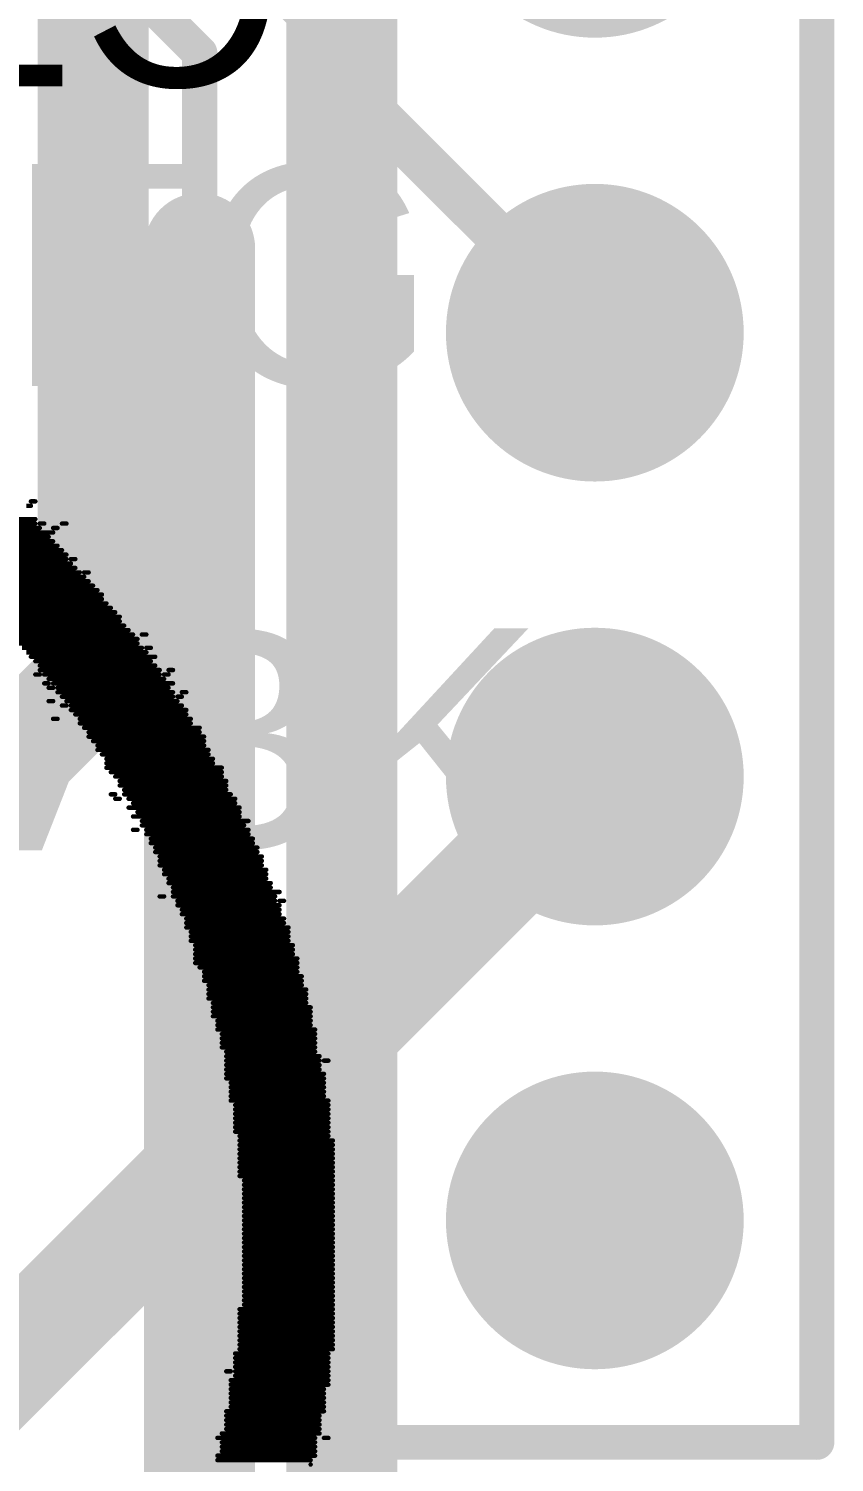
# Model space of a CAD drawing. Header units: millimetres. Extents: x -0.12 to 2.11, y 0 to 1.55.
# Drawn here: x 1.9165 to 2.0979, y 0.7315 to 1.0545 of the extents above; entities that cross this region are included whole.
import ezdxf

# ---------------------------------------------------------------- set-up
doc = ezdxf.new("R2010")
doc.units = ezdxf.units.MM
doc.header["$MEASUREMENT"] = 0
for name, color, linetype in [('BottomLayer', 5, 'Continuous'), ('BottomOverlay', 54, 'Continuous'), ('BottomSolder', 6, 'Continuous'), ('MultiLayer', 9, 'Continuous'), ('PadHoleLayer', 156, 'Continuous'), ('TopLayer', 1, 'Continuous'), ('TopOverlay', 2, 'Continuous'), ('TopSolder', 216, 'Continuous')]:
    doc.layers.add(name, color=color, linetype=linetype)
doc.styles.add('Arial', font='', dxfattribs={"height": 0.2})
doc.styles.get('Arial').set_extended_font_data('Arial')

# ---------------------------------------------------------------- blocks, each defined once
blk = doc.blocks.new('HDR1X6__6')
at = {"layer": 'BottomLayer'}
h = blk.add_hatch(color=5, dxfattribs=at)
edge = h.paths.add_edge_path()
edge.add_arc((0.3, 0), 0.02953, 0, 360)
h = blk.add_hatch(color=5, dxfattribs=at)
edge = h.paths.add_edge_path()
edge.add_arc((0.4, 0), 0.02953, 0, 360)
h = blk.add_hatch(color=5, dxfattribs=at)
edge = h.paths.add_edge_path()
edge.add_arc((0.5, 0), 0.02953, 0, 360)
at = {"layer": 'BottomSolder'}
h = blk.add_hatch(color=6, dxfattribs=at)
edge = h.paths.add_edge_path()
edge.add_arc((0.2, 0), 0.03353, 0, 360)
h = blk.add_hatch(color=6, dxfattribs=at)
edge = h.paths.add_edge_path()
edge.add_arc((0.3, 0), 0.03353, 0, 360)
h = blk.add_hatch(color=6, dxfattribs=at)
edge = h.paths.add_edge_path()
edge.add_arc((0.4, 0), 0.03353, 0, 360)
h = blk.add_hatch(color=6, dxfattribs=at)
edge = h.paths.add_edge_path()
edge.add_arc((0.5, 0), 0.03353, 0, 360)
at = {"layer": 'MultiLayer'}
h = blk.add_hatch(color=9, dxfattribs=at)
edge = h.paths.add_edge_path()
edge.add_arc((0.3, 0), 0.02953, 0, 360)
h = blk.add_hatch(color=9, dxfattribs=at)
edge = h.paths.add_edge_path()
edge.add_arc((0.4, 0), 0.02953, 0, 360)
h = blk.add_hatch(color=9, dxfattribs=at)
edge = h.paths.add_edge_path()
edge.add_arc((0.5, 0), 0.02953, 0, 360)
at = {"layer": 'PadHoleLayer'}
h = blk.add_hatch(color=156, dxfattribs=at)
edge = h.paths.add_edge_path()
edge.add_arc((0.3, 0), 0.01772, 0, 360)
h = blk.add_hatch(color=156, dxfattribs=at)
edge = h.paths.add_edge_path()
edge.add_arc((0.4, 0), 0.01772, 0, 360)
h = blk.add_hatch(color=156, dxfattribs=at)
edge = h.paths.add_edge_path()
edge.add_arc((0.5, 0), 0.01772, 0, 360)
at = {"layer": 'TopLayer'}
h = blk.add_hatch(color=1, dxfattribs=at)
edge = h.paths.add_edge_path()
edge.add_arc((0.3, 0), 0.02953, 0, 360)
h = blk.add_hatch(color=1, dxfattribs=at)
edge = h.paths.add_edge_path()
edge.add_arc((0.4, 0), 0.02953, 0, 360)
h = blk.add_hatch(color=1, dxfattribs=at)
edge = h.paths.add_edge_path()
edge.add_arc((0.5, 0), 0.02953, 0, 360)
at = {"layer": 'TopSolder'}
h = blk.add_hatch(color=216, dxfattribs=at)
edge = h.paths.add_edge_path()
edge.add_arc((0.2, 0), 0.03353, 0, 360)
h = blk.add_hatch(color=216, dxfattribs=at)
edge = h.paths.add_edge_path()
edge.add_arc((0.3, 0), 0.03353, 0, 360)
h = blk.add_hatch(color=216, dxfattribs=at)
edge = h.paths.add_edge_path()
edge.add_arc((0.4, 0), 0.03353, 0, 360)
h = blk.add_hatch(color=216, dxfattribs=at)
edge = h.paths.add_edge_path()
edge.add_arc((0.5, 0), 0.03353, 0, 360)
at = {"layer": 'TopOverlay', "const_width": 0.00787}
for points in [[(0.55, 0.05), (-0.05, 0.05)], [(0.55, -0.05), (0.55, 0.05)], [(0.55, -0.05), (-0.05, -0.05)]]:
    blk.add_lwpolyline(points, dxfattribs=at)
at = {"layer": 'TopOverlay', "const_width": 0.00394}
for points in [[(0.54803, 0.05, 1), (0.55197, 0.05, 1)], [(0.54803, 0.05, 1), (0.55197, 0.05, 1)], [(0.54803, -0.05, 1), (0.55197, -0.05, 1)], [(0.54803, -0.05, 1), (0.55197, -0.05, 1)]]:
    blk.add_lwpolyline(points, format="xyb", close=True, dxfattribs=at)

msp = doc.modelspace()

# ---------------------------------------------------------------- linework, layer by layer
at = {"layer": 'BottomLayer'}
for points, const_width in [([(1.931, 0.908), (1.931, 1.134)], 0.025), ([(1.991, 1.039), (1.991, 1.134)], 0.01), ([(1.991, 1.039), (2.044, 0.986)], 0.01), ([(1.903, 0.88), (1.931, 0.908)], 0.025), ([(1.86, 0.702), (2.044, 0.886)], 0.025)]:
    msp.add_lwpolyline(points, dxfattribs=dict(at, const_width=const_width))
for points, const_width in [([(1.9885, 1.039, 1), (1.9935, 1.039, 1)], 0.005), ([(1.9885, 1.039, 1), (1.9935, 1.039, 1)], 0.005), ([(2.0415, 0.986, 1), (2.0465, 0.986, 1)], 0.005), ([(1.92475, 0.908, 1), (1.93725, 0.908, 1)], 0.0125), ([(1.92475, 0.908, 1), (1.93725, 0.908, 1)], 0.0125), ([(2.03775, 0.886, 1), (2.05025, 0.886, 1)], 0.0125)]:
    msp.add_lwpolyline(points, format="xyb", close=True, dxfattribs=dict(at, const_width=const_width))
at = {"layer": 'BottomOverlay', "const_width": 0.001}
for points in [[(1.916, 0.947), (1.917, 0.947)], [(1.917, 0.948), (1.918, 0.948)], [(1.885, 0.944), (1.918, 0.944)], [(1.886, 0.943), (1.918, 0.943)], [(1.919, 0.943), (1.92, 0.943)], [(1.924, 0.943), (1.925, 0.943)], [(1.888, 0.942), (1.919, 0.942)], [(1.889, 0.941), (1.922, 0.941)], [(1.89, 0.94), (1.921, 0.94)], [(1.922, 0.942), (1.923, 0.942)], [(1.891, 0.939), (1.922, 0.939)], [(1.891, 0.938), (1.923, 0.938)], [(1.894, 0.937), (1.924, 0.937)], [(1.895, 0.936), (1.925, 0.936)], [(1.895, 0.935), (1.925, 0.935)], [(1.897, 0.934), (1.926, 0.934)], [(1.898, 0.933), (1.927, 0.933)], [(1.926, 0.935), (1.927, 0.935)], [(1.899, 0.932), (1.928, 0.932)], [(1.9, 0.931), (1.929, 0.931)], [(1.901, 0.93), (1.93, 0.93)], [(1.929, 0.932), (1.93, 0.932)], [(1.902, 0.929), (1.931, 0.929)], [(1.903, 0.928), (1.932, 0.928)], [(1.904, 0.927), (1.933, 0.927)], [(1.905, 0.926), (1.933, 0.926)], [(1.906, 0.925), (1.934, 0.925)], [(1.906, 0.924), (1.935, 0.924)], [(1.908, 0.923), (1.936, 0.923)], [(1.909, 0.922), (1.937, 0.922)], [(1.91, 0.921), (1.937, 0.921)], [(1.911, 0.92), (1.938, 0.92)], [(1.912, 0.919), (1.939, 0.919)], [(1.913, 0.918), (1.94, 0.918)], [(1.914, 0.917), (1.941, 0.917)], [(1.942, 0.918), (1.943, 0.918)], [(1.914, 0.916), (1.941, 0.916)], [(1.915, 0.915), (1.942, 0.915)], [(1.916, 0.914), (1.943, 0.914)], [(1.943, 0.915), (1.944, 0.915)], [(1.917, 0.913), (1.945, 0.913)], [(1.918, 0.912), (1.944, 0.912)], [(1.919, 0.911), (1.945, 0.911)], [(1.918, 0.909), (1.919, 0.909)], [(1.919, 0.91), (1.946, 0.91)], [(1.92, 0.909), (1.946, 0.909)], [(1.921, 0.908), (1.947, 0.908)], [(1.947, 0.909), (1.948, 0.909)], [(1.948, 0.91), (1.949, 0.91)], [(1.92, 0.907), (1.921, 0.907)], [(1.921, 0.906), (1.922, 0.906)], [(1.922, 0.907), (1.949, 0.907)], [(1.923, 0.906), (1.948, 0.906)], [(1.923, 0.905), (1.949, 0.905)], [(1.924, 0.904), (1.949, 0.904)], [(1.95, 0.904), (1.951, 0.904)], [(1.951, 0.905), (1.952, 0.905)], [(1.921, 0.903), (1.922, 0.903)], [(1.924, 0.902), (1.925, 0.902)], [(1.925, 0.903), (1.95, 0.903)], [(1.926, 0.902), (1.951, 0.902)], [(1.926, 0.901), (1.952, 0.901)], [(1.922, 0.899), (1.923, 0.899)], [(1.927, 0.9), (1.952, 0.9)], [(1.928, 0.899), (1.953, 0.899)], [(1.928, 0.898), (1.953, 0.898)], [(1.929, 0.897), (1.955, 0.897)], [(1.93, 0.896), (1.955, 0.896)], [(1.93, 0.895), (1.956, 0.895)], [(1.931, 0.894), (1.956, 0.894)], [(1.932, 0.893), (1.956, 0.893)], [(1.932, 0.892), (1.957, 0.892)], [(1.933, 0.891), (1.957, 0.891)], [(1.934, 0.89), (1.958, 0.89)], [(1.934, 0.889), (1.958, 0.889)], [(1.934, 0.888), (1.96, 0.888)], [(1.935, 0.887), (1.96, 0.887)], [(1.936, 0.886), (1.96, 0.886)], [(1.937, 0.885), (1.961, 0.885)], [(1.935, 0.882), (1.936, 0.882)], [(1.937, 0.884), (1.961, 0.884)], [(1.938, 0.883), (1.961, 0.883)], [(1.938, 0.882), (1.962, 0.882)], [(1.936, 0.881), (1.937, 0.881)], [(1.939, 0.881), (1.963, 0.881)], [(1.939, 0.879), (1.964, 0.879)], [(1.94, 0.88), (1.963, 0.88)], [(1.94, 0.877), (1.964, 0.877)], [(1.941, 0.878), (1.964, 0.878)], [(1.942, 0.876), (1.966, 0.876)], [(1.942, 0.875), (1.965, 0.875)], [(1.94, 0.874), (1.941, 0.874)], [(1.943, 0.874), (1.966, 0.874)], [(1.943, 0.873), (1.966, 0.873)], [(1.944, 0.872), (1.967, 0.872)], [(1.944, 0.871), (1.967, 0.871)], [(1.945, 0.87), (1.968, 0.87)], [(1.945, 0.869), (1.968, 0.869)], [(1.946, 0.868), (1.969, 0.868)], [(1.946, 0.867), (1.969, 0.867)], [(1.946, 0.866), (1.969, 0.866)], [(1.947, 0.865), (1.97, 0.865)], [(1.947, 0.864), (1.97, 0.864)], [(1.948, 0.863), (1.97, 0.863)], [(1.948, 0.862), (1.971, 0.862)], [(1.946, 0.859), (1.947, 0.859)], [(1.949, 0.861), (1.971, 0.861)], [(1.949, 0.86), (1.973, 0.86)], [(1.949, 0.859), (1.972, 0.859)], [(1.95, 0.858), (1.972, 0.858)], [(1.95, 0.857), (1.973, 0.857)], [(1.951, 0.856), (1.973, 0.856)], [(1.973, 0.858), (1.974, 0.858)], [(1.951, 0.855), (1.973, 0.855)], [(1.952, 0.854), (1.974, 0.854)], [(1.952, 0.853), (1.974, 0.853)], [(1.952, 0.852), (1.975, 0.852)], [(1.953, 0.851), (1.975, 0.851)], [(1.953, 0.85), (1.975, 0.85)], [(1.953, 0.849), (1.975, 0.849)], [(1.954, 0.848), (1.976, 0.848)], [(1.954, 0.847), (1.976, 0.847)], [(1.954, 0.846), (1.976, 0.846)], [(1.954, 0.845), (1.977, 0.845)], [(1.954, 0.844), (1.977, 0.844)], [(1.955, 0.843), (1.977, 0.843)], [(1.956, 0.842), (1.977, 0.842)], [(1.956, 0.841), (1.978, 0.841)], [(1.956, 0.84), (1.978, 0.84)], [(1.957, 0.839), (1.978, 0.839)], [(1.957, 0.838), (1.979, 0.838)], [(1.957, 0.837), (1.979, 0.837)], [(1.957, 0.836), (1.979, 0.836)], [(1.958, 0.835), (1.979, 0.835)], [(1.958, 0.834), (1.98, 0.834)], [(1.958, 0.833), (1.98, 0.833)], [(1.958, 0.832), (1.98, 0.832)], [(1.959, 0.831), (1.98, 0.831)], [(1.959, 0.83), (1.98, 0.83)], [(1.959, 0.829), (1.981, 0.829)], [(1.96, 0.828), (1.981, 0.828)], [(1.96, 0.827), (1.981, 0.827)], [(1.96, 0.826), (1.981, 0.826)], [(1.96, 0.825), (1.981, 0.825)], [(1.961, 0.824), (1.981, 0.824)], [(1.961, 0.823), (1.982, 0.823)], [(1.961, 0.822), (1.982, 0.822)], [(1.961, 0.821), (1.982, 0.821)], [(1.961, 0.82), (1.982, 0.82)], [(1.983, 0.822), (1.984, 0.822)], [(1.961, 0.819), (1.983, 0.819)], [(1.961, 0.818), (1.983, 0.818)], [(1.962, 0.817), (1.983, 0.817)], [(1.962, 0.816), (1.983, 0.816)], [(1.962, 0.815), (1.983, 0.815)], [(1.962, 0.814), (1.983, 0.814)], [(1.962, 0.813), (1.984, 0.813)], [(1.963, 0.812), (1.984, 0.812)], [(1.963, 0.811), (1.984, 0.811)], [(1.963, 0.81), (1.984, 0.81)], [(1.963, 0.809), (1.984, 0.809)], [(1.963, 0.808), (1.984, 0.808)], [(1.963, 0.807), (1.984, 0.807)], [(1.963, 0.806), (1.984, 0.806)], [(1.964, 0.805), (1.984, 0.805)], [(1.964, 0.804), (1.985, 0.804)], [(1.964, 0.803), (1.985, 0.803)], [(1.964, 0.802), (1.985, 0.802)], [(1.964, 0.801), (1.985, 0.801)], [(1.964, 0.8), (1.985, 0.8)], [(1.964, 0.799), (1.985, 0.799)], [(1.964, 0.798), (1.985, 0.798)], [(1.964, 0.797), (1.985, 0.797)], [(1.964, 0.796), (1.985, 0.796)], [(1.965, 0.795), (1.985, 0.795)], [(1.965, 0.794), (1.985, 0.794)], [(1.965, 0.793), (1.985, 0.793)], [(1.965, 0.792), (1.985, 0.792)], [(1.965, 0.791), (1.985, 0.791)], [(1.965, 0.79), (1.985, 0.79)], [(1.965, 0.789), (1.985, 0.789)], [(1.965, 0.788), (1.985, 0.788)], [(1.965, 0.787), (1.985, 0.787)], [(1.965, 0.786), (1.985, 0.786)], [(1.965, 0.785), (1.985, 0.785)], [(1.965, 0.784), (1.985, 0.784)], [(1.965, 0.783), (1.985, 0.783)], [(1.965, 0.782), (1.985, 0.782)], [(1.965, 0.781), (1.985, 0.781)], [(1.965, 0.78), (1.985, 0.78)], [(1.965, 0.779), (1.985, 0.779)], [(1.965, 0.778), (1.985, 0.778)], [(1.965, 0.777), (1.985, 0.777)], [(1.965, 0.776), (1.985, 0.776)], [(1.965, 0.775), (1.985, 0.775)], [(1.965, 0.774), (1.985, 0.774)], [(1.965, 0.773), (1.985, 0.773)], [(1.965, 0.772), (1.985, 0.772)], [(1.965, 0.771), (1.985, 0.771)], [(1.965, 0.77), (1.985, 0.77)], [(1.965, 0.769), (1.985, 0.769)], [(1.964, 0.766), (1.985, 0.766)], [(1.965, 0.768), (1.985, 0.768)], [(1.965, 0.767), (1.985, 0.767)], [(1.964, 0.765), (1.985, 0.765)], [(1.964, 0.764), (1.985, 0.764)], [(1.964, 0.763), (1.985, 0.763)], [(1.964, 0.762), (1.985, 0.762)], [(1.964, 0.761), (1.985, 0.761)], [(1.964, 0.76), (1.985, 0.76)], [(1.964, 0.759), (1.985, 0.759)], [(1.963, 0.756), (1.984, 0.756)], [(1.964, 0.758), (1.985, 0.758)], [(1.964, 0.757), (1.985, 0.757)], [(1.963, 0.755), (1.984, 0.755)], [(1.963, 0.754), (1.984, 0.754)], [(1.963, 0.753), (1.984, 0.753)], [(1.961, 0.752), (1.962, 0.752)], [(1.962, 0.75), (1.984, 0.75)], [(1.962, 0.749), (1.984, 0.749)], [(1.963, 0.752), (1.984, 0.752)], [(1.963, 0.751), (1.984, 0.751)], [(1.962, 0.748), (1.983, 0.748)], [(1.962, 0.747), (1.983, 0.747)], [(1.962, 0.746), (1.983, 0.746)], [(1.961, 0.743), (1.983, 0.743)], [(1.962, 0.745), (1.983, 0.745)], [(1.962, 0.744), (1.983, 0.744)], [(1.961, 0.742), (1.982, 0.742)], [(1.961, 0.741), (1.982, 0.741)], [(1.961, 0.74), (1.982, 0.74)], [(1.959, 0.737), (1.981, 0.737)], [(1.96, 0.738), (1.982, 0.738)], [(1.96, 0.736), (1.981, 0.736)], [(1.961, 0.739), (1.982, 0.739)], [(1.983, 0.737), (1.984, 0.737)], [(1.959, 0.733), (1.981, 0.733)], [(1.96, 0.735), (1.981, 0.735)], [(1.96, 0.734), (1.981, 0.734)], [(1.959, 0.732), (1.98, 0.732)]]:
    msp.add_lwpolyline(points, dxfattribs=at)
at = {"layer": 'BottomOverlay', "const_width": 0.0005}
for points in [[(1.91675, 0.948, 1), (1.91725, 0.948, 1)], [(1.91675, 0.947, 1), (1.91725, 0.947, 1)], [(1.91775, 0.948, 1), (1.91825, 0.948, 1)], [(1.91775, 0.944, 1), (1.91825, 0.944, 1)], [(1.91775, 0.943, 1), (1.91825, 0.943, 1)], [(1.91875, 0.943, 1), (1.91925, 0.943, 1)], [(1.91975, 0.943, 1), (1.92025, 0.943, 1)], [(1.92375, 0.943, 1), (1.92425, 0.943, 1)], [(1.92475, 0.943, 1), (1.92525, 0.943, 1)], [(1.91875, 0.942, 1), (1.91925, 0.942, 1)], [(1.92075, 0.94, 1), (1.92125, 0.94, 1)], [(1.92175, 0.942, 1), (1.92225, 0.942, 1)], [(1.92175, 0.941, 1), (1.92225, 0.941, 1)], [(1.92275, 0.942, 1), (1.92325, 0.942, 1)], [(1.92175, 0.939, 1), (1.92225, 0.939, 1)], [(1.92275, 0.938, 1), (1.92325, 0.938, 1)], [(1.92375, 0.937, 1), (1.92425, 0.937, 1)], [(1.92475, 0.936, 1), (1.92525, 0.936, 1)], [(1.92475, 0.935, 1), (1.92525, 0.935, 1)], [(1.92575, 0.935, 1), (1.92625, 0.935, 1)], [(1.92575, 0.934, 1), (1.92625, 0.934, 1)], [(1.92675, 0.935, 1), (1.92725, 0.935, 1)], [(1.92675, 0.933, 1), (1.92725, 0.933, 1)], [(1.92775, 0.932, 1), (1.92825, 0.932, 1)], [(1.92875, 0.932, 1), (1.92925, 0.932, 1)], [(1.92875, 0.931, 1), (1.92925, 0.931, 1)], [(1.92975, 0.932, 1), (1.93025, 0.932, 1)], [(1.92975, 0.93, 1), (1.93025, 0.93, 1)], [(1.93075, 0.929, 1), (1.93125, 0.929, 1)], [(1.93175, 0.928, 1), (1.93225, 0.928, 1)], [(1.93275, 0.927, 1), (1.93325, 0.927, 1)], [(1.93275, 0.926, 1), (1.93325, 0.926, 1)], [(1.93375, 0.925, 1), (1.93425, 0.925, 1)], [(1.93475, 0.924, 1), (1.93525, 0.924, 1)], [(1.93575, 0.923, 1), (1.93625, 0.923, 1)], [(1.93675, 0.922, 1), (1.93725, 0.922, 1)], [(1.93675, 0.921, 1), (1.93725, 0.921, 1)], [(1.93775, 0.92, 1), (1.93825, 0.92, 1)], [(1.93875, 0.919, 1), (1.93925, 0.919, 1)], [(1.93975, 0.918, 1), (1.94025, 0.918, 1)], [(1.94075, 0.917, 1), (1.94125, 0.917, 1)], [(1.94175, 0.918, 1), (1.94225, 0.918, 1)], [(1.94275, 0.918, 1), (1.94325, 0.918, 1)], [(1.94075, 0.916, 1), (1.94125, 0.916, 1)], [(1.94175, 0.915, 1), (1.94225, 0.915, 1)], [(1.94275, 0.915, 1), (1.94325, 0.915, 1)], [(1.94275, 0.914, 1), (1.94325, 0.914, 1)], [(1.94375, 0.915, 1), (1.94425, 0.915, 1)], [(1.91675, 0.913, 1), (1.91725, 0.913, 1)], [(1.91775, 0.912, 1), (1.91825, 0.912, 1)], [(1.91875, 0.911, 1), (1.91925, 0.911, 1)], [(1.94375, 0.912, 1), (1.94425, 0.912, 1)], [(1.94475, 0.913, 1), (1.94525, 0.913, 1)], [(1.94475, 0.911, 1), (1.94525, 0.911, 1)], [(1.91775, 0.909, 1), (1.91825, 0.909, 1)], [(1.91875, 0.91, 1), (1.91925, 0.91, 1)], [(1.91875, 0.909, 1), (1.91925, 0.909, 1)], [(1.91975, 0.909, 1), (1.92025, 0.909, 1)], [(1.92075, 0.908, 1), (1.92125, 0.908, 1)], [(1.94575, 0.91, 1), (1.94625, 0.91, 1)], [(1.94575, 0.909, 1), (1.94625, 0.909, 1)], [(1.94675, 0.909, 1), (1.94725, 0.909, 1)], [(1.94675, 0.908, 1), (1.94725, 0.908, 1)], [(1.94775, 0.91, 1), (1.94825, 0.91, 1)], [(1.94775, 0.909, 1), (1.94825, 0.909, 1)], [(1.94875, 0.91, 1), (1.94925, 0.91, 1)], [(1.91975, 0.907, 1), (1.92025, 0.907, 1)], [(1.92075, 0.907, 1), (1.92125, 0.907, 1)], [(1.92075, 0.906, 1), (1.92125, 0.906, 1)], [(1.92175, 0.907, 1), (1.92225, 0.907, 1)], [(1.92175, 0.906, 1), (1.92225, 0.906, 1)], [(1.92275, 0.906, 1), (1.92325, 0.906, 1)], [(1.92275, 0.905, 1), (1.92325, 0.905, 1)], [(1.92375, 0.904, 1), (1.92425, 0.904, 1)], [(1.94775, 0.906, 1), (1.94825, 0.906, 1)], [(1.94875, 0.907, 1), (1.94925, 0.907, 1)], [(1.94875, 0.905, 1), (1.94925, 0.905, 1)], [(1.94875, 0.904, 1), (1.94925, 0.904, 1)], [(1.94975, 0.904, 1), (1.95025, 0.904, 1)], [(1.95075, 0.905, 1), (1.95125, 0.905, 1)], [(1.95075, 0.904, 1), (1.95125, 0.904, 1)], [(1.95175, 0.905, 1), (1.95225, 0.905, 1)], [(1.92075, 0.903, 1), (1.92125, 0.903, 1)], [(1.92175, 0.903, 1), (1.92225, 0.903, 1)], [(1.92375, 0.902, 1), (1.92425, 0.902, 1)], [(1.92475, 0.903, 1), (1.92525, 0.903, 1)], [(1.92475, 0.902, 1), (1.92525, 0.902, 1)], [(1.92575, 0.902, 1), (1.92625, 0.902, 1)], [(1.92575, 0.901, 1), (1.92625, 0.901, 1)], [(1.94975, 0.903, 1), (1.95025, 0.903, 1)], [(1.95075, 0.902, 1), (1.95125, 0.902, 1)], [(1.95175, 0.901, 1), (1.95225, 0.901, 1)], [(1.92175, 0.899, 1), (1.92225, 0.899, 1)], [(1.92275, 0.899, 1), (1.92325, 0.899, 1)], [(1.92675, 0.9, 1), (1.92725, 0.9, 1)], [(1.92775, 0.899, 1), (1.92825, 0.899, 1)], [(1.92775, 0.898, 1), (1.92825, 0.898, 1)], [(1.95175, 0.9, 1), (1.95225, 0.9, 1)], [(1.95275, 0.899, 1), (1.95325, 0.899, 1)], [(1.95275, 0.898, 1), (1.95325, 0.898, 1)], [(1.92875, 0.897, 1), (1.92925, 0.897, 1)], [(1.92975, 0.896, 1), (1.93025, 0.896, 1)], [(1.92975, 0.895, 1), (1.93025, 0.895, 1)], [(1.95475, 0.897, 1), (1.95525, 0.897, 1)], [(1.95475, 0.896, 1), (1.95525, 0.896, 1)], [(1.95575, 0.895, 1), (1.95625, 0.895, 1)], [(1.93075, 0.894, 1), (1.93125, 0.894, 1)], [(1.93175, 0.893, 1), (1.93225, 0.893, 1)], [(1.93175, 0.892, 1), (1.93225, 0.892, 1)], [(1.93275, 0.891, 1), (1.93325, 0.891, 1)], [(1.95575, 0.894, 1), (1.95625, 0.894, 1)], [(1.95575, 0.893, 1), (1.95625, 0.893, 1)], [(1.95675, 0.892, 1), (1.95725, 0.892, 1)], [(1.95675, 0.891, 1), (1.95725, 0.891, 1)], [(1.93375, 0.89, 1), (1.93425, 0.89, 1)], [(1.93375, 0.889, 1), (1.93425, 0.889, 1)], [(1.93375, 0.888, 1), (1.93425, 0.888, 1)], [(1.95775, 0.89, 1), (1.95825, 0.89, 1)], [(1.95775, 0.889, 1), (1.95825, 0.889, 1)], [(1.95975, 0.888, 1), (1.96025, 0.888, 1)], [(1.93475, 0.887, 1), (1.93525, 0.887, 1)], [(1.93575, 0.886, 1), (1.93625, 0.886, 1)], [(1.93675, 0.885, 1), (1.93725, 0.885, 1)], [(1.95975, 0.887, 1), (1.96025, 0.887, 1)], [(1.95975, 0.886, 1), (1.96025, 0.886, 1)], [(1.96075, 0.885, 1), (1.96125, 0.885, 1)], [(1.93475, 0.882, 1), (1.93525, 0.882, 1)], [(1.93575, 0.882, 1), (1.93625, 0.882, 1)], [(1.93675, 0.884, 1), (1.93725, 0.884, 1)], [(1.93775, 0.883, 1), (1.93825, 0.883, 1)], [(1.93775, 0.882, 1), (1.93825, 0.882, 1)], [(1.96075, 0.884, 1), (1.96125, 0.884, 1)], [(1.96075, 0.883, 1), (1.96125, 0.883, 1)], [(1.96175, 0.882, 1), (1.96225, 0.882, 1)], [(1.93575, 0.881, 1), (1.93625, 0.881, 1)], [(1.93675, 0.881, 1), (1.93725, 0.881, 1)], [(1.93875, 0.881, 1), (1.93925, 0.881, 1)], [(1.93875, 0.879, 1), (1.93925, 0.879, 1)], [(1.93975, 0.88, 1), (1.94025, 0.88, 1)], [(1.96275, 0.881, 1), (1.96325, 0.881, 1)], [(1.96275, 0.88, 1), (1.96325, 0.88, 1)], [(1.96375, 0.879, 1), (1.96425, 0.879, 1)], [(1.93975, 0.877, 1), (1.94025, 0.877, 1)], [(1.94075, 0.878, 1), (1.94125, 0.878, 1)], [(1.94175, 0.876, 1), (1.94225, 0.876, 1)], [(1.94175, 0.875, 1), (1.94225, 0.875, 1)], [(1.96375, 0.878, 1), (1.96425, 0.878, 1)], [(1.96375, 0.877, 1), (1.96425, 0.877, 1)], [(1.96475, 0.875, 1), (1.96525, 0.875, 1)], [(1.96575, 0.876, 1), (1.96625, 0.876, 1)], [(1.93975, 0.874, 1), (1.94025, 0.874, 1)], [(1.94075, 0.874, 1), (1.94125, 0.874, 1)], [(1.94275, 0.874, 1), (1.94325, 0.874, 1)], [(1.94275, 0.873, 1), (1.94325, 0.873, 1)], [(1.94375, 0.872, 1), (1.94425, 0.872, 1)], [(1.96575, 0.874, 1), (1.96625, 0.874, 1)], [(1.96575, 0.873, 1), (1.96625, 0.873, 1)], [(1.96675, 0.872, 1), (1.96725, 0.872, 1)], [(1.94375, 0.871, 1), (1.94425, 0.871, 1)], [(1.94475, 0.87, 1), (1.94525, 0.87, 1)], [(1.94475, 0.869, 1), (1.94525, 0.869, 1)], [(1.96675, 0.871, 1), (1.96725, 0.871, 1)], [(1.96775, 0.87, 1), (1.96825, 0.87, 1)], [(1.96775, 0.869, 1), (1.96825, 0.869, 1)], [(1.94575, 0.868, 1), (1.94625, 0.868, 1)], [(1.94575, 0.867, 1), (1.94625, 0.867, 1)], [(1.94575, 0.866, 1), (1.94625, 0.866, 1)], [(1.96875, 0.868, 1), (1.96925, 0.868, 1)], [(1.96875, 0.867, 1), (1.96925, 0.867, 1)], [(1.96875, 0.866, 1), (1.96925, 0.866, 1)], [(1.94675, 0.865, 1), (1.94725, 0.865, 1)], [(1.94675, 0.864, 1), (1.94725, 0.864, 1)], [(1.94775, 0.863, 1), (1.94825, 0.863, 1)], [(1.94775, 0.862, 1), (1.94825, 0.862, 1)], [(1.96975, 0.865, 1), (1.97025, 0.865, 1)], [(1.96975, 0.864, 1), (1.97025, 0.864, 1)], [(1.96975, 0.863, 1), (1.97025, 0.863, 1)], [(1.97075, 0.862, 1), (1.97125, 0.862, 1)], [(1.94575, 0.859, 1), (1.94625, 0.859, 1)], [(1.94675, 0.859, 1), (1.94725, 0.859, 1)], [(1.94875, 0.861, 1), (1.94925, 0.861, 1)], [(1.94875, 0.86, 1), (1.94925, 0.86, 1)], [(1.94875, 0.859, 1), (1.94925, 0.859, 1)], [(1.97075, 0.861, 1), (1.97125, 0.861, 1)], [(1.97175, 0.859, 1), (1.97225, 0.859, 1)], [(1.97275, 0.86, 1), (1.97325, 0.86, 1)], [(1.94975, 0.858, 1), (1.95025, 0.858, 1)], [(1.94975, 0.857, 1), (1.95025, 0.857, 1)], [(1.95075, 0.856, 1), (1.95125, 0.856, 1)], [(1.97175, 0.858, 1), (1.97225, 0.858, 1)], [(1.97275, 0.858, 1), (1.97325, 0.858, 1)], [(1.97275, 0.857, 1), (1.97325, 0.857, 1)], [(1.97275, 0.856, 1), (1.97325, 0.856, 1)], [(1.97375, 0.858, 1), (1.97425, 0.858, 1)], [(1.95075, 0.855, 1), (1.95125, 0.855, 1)], [(1.95175, 0.854, 1), (1.95225, 0.854, 1)], [(1.95175, 0.853, 1), (1.95225, 0.853, 1)], [(1.97275, 0.855, 1), (1.97325, 0.855, 1)], [(1.97375, 0.854, 1), (1.97425, 0.854, 1)], [(1.97375, 0.853, 1), (1.97425, 0.853, 1)], [(1.95175, 0.852, 1), (1.95225, 0.852, 1)], [(1.95275, 0.851, 1), (1.95325, 0.851, 1)], [(1.95275, 0.85, 1), (1.95325, 0.85, 1)], [(1.95275, 0.849, 1), (1.95325, 0.849, 1)], [(1.97475, 0.852, 1), (1.97525, 0.852, 1)], [(1.97475, 0.851, 1), (1.97525, 0.851, 1)], [(1.97475, 0.85, 1), (1.97525, 0.85, 1)], [(1.97475, 0.849, 1), (1.97525, 0.849, 1)], [(1.95375, 0.848, 1), (1.95425, 0.848, 1)], [(1.95375, 0.847, 1), (1.95425, 0.847, 1)], [(1.95375, 0.846, 1), (1.95425, 0.846, 1)], [(1.97575, 0.848, 1), (1.97625, 0.848, 1)], [(1.97575, 0.847, 1), (1.97625, 0.847, 1)], [(1.97575, 0.846, 1), (1.97625, 0.846, 1)], [(1.95375, 0.845, 1), (1.95425, 0.845, 1)], [(1.95375, 0.844, 1), (1.95425, 0.844, 1)], [(1.95475, 0.843, 1), (1.95525, 0.843, 1)], [(1.97675, 0.845, 1), (1.97725, 0.845, 1)], [(1.97675, 0.844, 1), (1.97725, 0.844, 1)], [(1.97675, 0.843, 1), (1.97725, 0.843, 1)], [(1.95575, 0.842, 1), (1.95625, 0.842, 1)], [(1.95575, 0.841, 1), (1.95625, 0.841, 1)], [(1.95575, 0.84, 1), (1.95625, 0.84, 1)], [(1.97675, 0.842, 1), (1.97725, 0.842, 1)], [(1.97775, 0.841, 1), (1.97825, 0.841, 1)], [(1.97775, 0.84, 1), (1.97825, 0.84, 1)], [(1.95675, 0.839, 1), (1.95725, 0.839, 1)], [(1.95675, 0.838, 1), (1.95725, 0.838, 1)], [(1.95675, 0.837, 1), (1.95725, 0.837, 1)], [(1.97775, 0.839, 1), (1.97825, 0.839, 1)], [(1.97875, 0.838, 1), (1.97925, 0.838, 1)], [(1.97875, 0.837, 1), (1.97925, 0.837, 1)], [(1.95675, 0.836, 1), (1.95725, 0.836, 1)], [(1.95775, 0.835, 1), (1.95825, 0.835, 1)], [(1.95775, 0.834, 1), (1.95825, 0.834, 1)], [(1.95775, 0.833, 1), (1.95825, 0.833, 1)], [(1.97875, 0.836, 1), (1.97925, 0.836, 1)], [(1.97875, 0.835, 1), (1.97925, 0.835, 1)], [(1.97975, 0.834, 1), (1.98025, 0.834, 1)], [(1.97975, 0.833, 1), (1.98025, 0.833, 1)], [(1.95775, 0.832, 1), (1.95825, 0.832, 1)], [(1.95875, 0.831, 1), (1.95925, 0.831, 1)], [(1.95875, 0.83, 1), (1.95925, 0.83, 1)], [(1.97975, 0.832, 1), (1.98025, 0.832, 1)], [(1.97975, 0.831, 1), (1.98025, 0.831, 1)], [(1.97975, 0.83, 1), (1.98025, 0.83, 1)], [(1.95875, 0.829, 1), (1.95925, 0.829, 1)], [(1.95975, 0.828, 1), (1.96025, 0.828, 1)], [(1.95975, 0.827, 1), (1.96025, 0.827, 1)], [(1.98075, 0.829, 1), (1.98125, 0.829, 1)], [(1.98075, 0.828, 1), (1.98125, 0.828, 1)], [(1.98075, 0.827, 1), (1.98125, 0.827, 1)], [(1.95975, 0.826, 1), (1.96025, 0.826, 1)], [(1.95975, 0.825, 1), (1.96025, 0.825, 1)], [(1.96075, 0.824, 1), (1.96125, 0.824, 1)], [(1.98075, 0.826, 1), (1.98125, 0.826, 1)], [(1.98075, 0.825, 1), (1.98125, 0.825, 1)], [(1.98075, 0.824, 1), (1.98125, 0.824, 1)], [(1.96075, 0.823, 1), (1.96125, 0.823, 1)], [(1.96075, 0.822, 1), (1.96125, 0.822, 1)], [(1.96075, 0.821, 1), (1.96125, 0.821, 1)], [(1.96075, 0.82, 1), (1.96125, 0.82, 1)], [(1.98175, 0.823, 1), (1.98225, 0.823, 1)], [(1.98175, 0.822, 1), (1.98225, 0.822, 1)], [(1.98175, 0.821, 1), (1.98225, 0.821, 1)], [(1.98175, 0.82, 1), (1.98225, 0.82, 1)], [(1.98275, 0.822, 1), (1.98325, 0.822, 1)], [(1.98375, 0.822, 1), (1.98425, 0.822, 1)], [(1.96075, 0.819, 1), (1.96125, 0.819, 1)], [(1.96075, 0.818, 1), (1.96125, 0.818, 1)], [(1.96175, 0.817, 1), (1.96225, 0.817, 1)], [(1.98275, 0.819, 1), (1.98325, 0.819, 1)], [(1.98275, 0.818, 1), (1.98325, 0.818, 1)], [(1.98275, 0.817, 1), (1.98325, 0.817, 1)], [(1.96175, 0.816, 1), (1.96225, 0.816, 1)], [(1.96175, 0.815, 1), (1.96225, 0.815, 1)], [(1.96175, 0.814, 1), (1.96225, 0.814, 1)], [(1.98275, 0.816, 1), (1.98325, 0.816, 1)], [(1.98275, 0.815, 1), (1.98325, 0.815, 1)], [(1.98275, 0.814, 1), (1.98325, 0.814, 1)], [(1.96175, 0.813, 1), (1.96225, 0.813, 1)], [(1.96275, 0.812, 1), (1.96325, 0.812, 1)], [(1.96275, 0.811, 1), (1.96325, 0.811, 1)], [(1.98375, 0.813, 1), (1.98425, 0.813, 1)], [(1.98375, 0.812, 1), (1.98425, 0.812, 1)], [(1.98375, 0.811, 1), (1.98425, 0.811, 1)], [(1.96275, 0.81, 1), (1.96325, 0.81, 1)], [(1.96275, 0.809, 1), (1.96325, 0.809, 1)], [(1.96275, 0.808, 1), (1.96325, 0.808, 1)], [(1.96275, 0.807, 1), (1.96325, 0.807, 1)], [(1.98375, 0.81, 1), (1.98425, 0.81, 1)], [(1.98375, 0.809, 1), (1.98425, 0.809, 1)], [(1.98375, 0.808, 1), (1.98425, 0.808, 1)], [(1.98375, 0.807, 1), (1.98425, 0.807, 1)], [(1.96275, 0.806, 1), (1.96325, 0.806, 1)], [(1.96375, 0.805, 1), (1.96425, 0.805, 1)], [(1.96375, 0.804, 1), (1.96425, 0.804, 1)], [(1.98375, 0.806, 1), (1.98425, 0.806, 1)], [(1.98375, 0.805, 1), (1.98425, 0.805, 1)], [(1.98475, 0.804, 1), (1.98525, 0.804, 1)], [(1.96375, 0.803, 1), (1.96425, 0.803, 1)], [(1.96375, 0.802, 1), (1.96425, 0.802, 1)], [(1.96375, 0.801, 1), (1.96425, 0.801, 1)], [(1.98475, 0.803, 1), (1.98525, 0.803, 1)], [(1.98475, 0.802, 1), (1.98525, 0.802, 1)], [(1.98475, 0.801, 1), (1.98525, 0.801, 1)], [(1.96375, 0.8, 1), (1.96425, 0.8, 1)], [(1.96375, 0.799, 1), (1.96425, 0.799, 1)], [(1.96375, 0.798, 1), (1.96425, 0.798, 1)], [(1.98475, 0.8, 1), (1.98525, 0.8, 1)], [(1.98475, 0.799, 1), (1.98525, 0.799, 1)], [(1.98475, 0.798, 1), (1.98525, 0.798, 1)], [(1.96375, 0.797, 1), (1.96425, 0.797, 1)], [(1.96375, 0.796, 1), (1.96425, 0.796, 1)], [(1.96475, 0.795, 1), (1.96525, 0.795, 1)], [(1.98475, 0.797, 1), (1.98525, 0.797, 1)], [(1.98475, 0.796, 1), (1.98525, 0.796, 1)], [(1.98475, 0.795, 1), (1.98525, 0.795, 1)], [(1.96475, 0.794, 1), (1.96525, 0.794, 1)], [(1.96475, 0.793, 1), (1.96525, 0.793, 1)], [(1.96475, 0.792, 1), (1.96525, 0.792, 1)], [(1.96475, 0.791, 1), (1.96525, 0.791, 1)], [(1.98475, 0.794, 1), (1.98525, 0.794, 1)], [(1.98475, 0.793, 1), (1.98525, 0.793, 1)], [(1.98475, 0.792, 1), (1.98525, 0.792, 1)], [(1.98475, 0.791, 1), (1.98525, 0.791, 1)], [(1.96475, 0.79, 1), (1.96525, 0.79, 1)], [(1.96475, 0.789, 1), (1.96525, 0.789, 1)], [(1.96475, 0.788, 1), (1.96525, 0.788, 1)], [(1.98475, 0.79, 1), (1.98525, 0.79, 1)], [(1.98475, 0.789, 1), (1.98525, 0.789, 1)], [(1.98475, 0.788, 1), (1.98525, 0.788, 1)], [(1.96475, 0.787, 1), (1.96525, 0.787, 1)], [(1.96475, 0.786, 1), (1.96525, 0.786, 1)], [(1.96475, 0.785, 1), (1.96525, 0.785, 1)], [(1.98475, 0.787, 1), (1.98525, 0.787, 1)], [(1.98475, 0.786, 1), (1.98525, 0.786, 1)], [(1.98475, 0.785, 1), (1.98525, 0.785, 1)], [(1.96475, 0.784, 1), (1.96525, 0.784, 1)], [(1.96475, 0.783, 1), (1.96525, 0.783, 1)], [(1.96475, 0.782, 1), (1.96525, 0.782, 1)], [(1.98475, 0.784, 1), (1.98525, 0.784, 1)], [(1.98475, 0.783, 1), (1.98525, 0.783, 1)], [(1.98475, 0.782, 1), (1.98525, 0.782, 1)], [(1.96475, 0.781, 1), (1.96525, 0.781, 1)], [(1.96475, 0.78, 1), (1.96525, 0.78, 1)], [(1.96475, 0.779, 1), (1.96525, 0.779, 1)], [(1.96475, 0.778, 1), (1.96525, 0.778, 1)], [(1.98475, 0.781, 1), (1.98525, 0.781, 1)], [(1.98475, 0.78, 1), (1.98525, 0.78, 1)], [(1.98475, 0.779, 1), (1.98525, 0.779, 1)], [(1.98475, 0.778, 1), (1.98525, 0.778, 1)], [(1.96475, 0.777, 1), (1.96525, 0.777, 1)], [(1.96475, 0.776, 1), (1.96525, 0.776, 1)], [(1.96475, 0.775, 1), (1.96525, 0.775, 1)], [(1.98475, 0.777, 1), (1.98525, 0.777, 1)], [(1.98475, 0.776, 1), (1.98525, 0.776, 1)], [(1.98475, 0.775, 1), (1.98525, 0.775, 1)], [(1.96475, 0.774, 1), (1.96525, 0.774, 1)], [(1.96475, 0.773, 1), (1.96525, 0.773, 1)], [(1.96475, 0.772, 1), (1.96525, 0.772, 1)], [(1.98475, 0.774, 1), (1.98525, 0.774, 1)], [(1.98475, 0.773, 1), (1.98525, 0.773, 1)], [(1.98475, 0.772, 1), (1.98525, 0.772, 1)], [(1.96475, 0.771, 1), (1.96525, 0.771, 1)], [(1.96475, 0.77, 1), (1.96525, 0.77, 1)], [(1.96475, 0.769, 1), (1.96525, 0.769, 1)], [(1.98475, 0.771, 1), (1.98525, 0.771, 1)], [(1.98475, 0.77, 1), (1.98525, 0.77, 1)], [(1.98475, 0.769, 1), (1.98525, 0.769, 1)], [(1.96375, 0.766, 1), (1.96425, 0.766, 1)], [(1.96475, 0.768, 1), (1.96525, 0.768, 1)], [(1.96475, 0.767, 1), (1.96525, 0.767, 1)], [(1.98475, 0.768, 1), (1.98525, 0.768, 1)], [(1.98475, 0.767, 1), (1.98525, 0.767, 1)], [(1.98475, 0.766, 1), (1.98525, 0.766, 1)], [(1.96375, 0.765, 1), (1.96425, 0.765, 1)], [(1.96375, 0.764, 1), (1.96425, 0.764, 1)], [(1.96375, 0.763, 1), (1.96425, 0.763, 1)], [(1.96375, 0.762, 1), (1.96425, 0.762, 1)], [(1.98475, 0.765, 1), (1.98525, 0.765, 1)], [(1.98475, 0.764, 1), (1.98525, 0.764, 1)], [(1.98475, 0.763, 1), (1.98525, 0.763, 1)], [(1.98475, 0.762, 1), (1.98525, 0.762, 1)], [(1.96375, 0.761, 1), (1.96425, 0.761, 1)], [(1.96375, 0.76, 1), (1.96425, 0.76, 1)], [(1.96375, 0.759, 1), (1.96425, 0.759, 1)], [(1.98475, 0.761, 1), (1.98525, 0.761, 1)], [(1.98475, 0.76, 1), (1.98525, 0.76, 1)], [(1.98475, 0.759, 1), (1.98525, 0.759, 1)], [(1.96275, 0.756, 1), (1.96325, 0.756, 1)], [(1.96375, 0.758, 1), (1.96425, 0.758, 1)], [(1.96375, 0.757, 1), (1.96425, 0.757, 1)], [(1.98375, 0.756, 1), (1.98425, 0.756, 1)], [(1.98475, 0.758, 1), (1.98525, 0.758, 1)], [(1.98475, 0.757, 1), (1.98525, 0.757, 1)], [(1.96275, 0.755, 1), (1.96325, 0.755, 1)], [(1.96275, 0.754, 1), (1.96325, 0.754, 1)], [(1.96275, 0.753, 1), (1.96325, 0.753, 1)], [(1.98375, 0.755, 1), (1.98425, 0.755, 1)], [(1.98375, 0.754, 1), (1.98425, 0.754, 1)], [(1.98375, 0.753, 1), (1.98425, 0.753, 1)], [(1.96075, 0.752, 1), (1.96125, 0.752, 1)], [(1.96175, 0.752, 1), (1.96225, 0.752, 1)], [(1.96175, 0.75, 1), (1.96225, 0.75, 1)], [(1.96175, 0.749, 1), (1.96225, 0.749, 1)], [(1.96275, 0.752, 1), (1.96325, 0.752, 1)], [(1.96275, 0.751, 1), (1.96325, 0.751, 1)], [(1.98375, 0.752, 1), (1.98425, 0.752, 1)], [(1.98375, 0.751, 1), (1.98425, 0.751, 1)], [(1.98375, 0.75, 1), (1.98425, 0.75, 1)], [(1.98375, 0.749, 1), (1.98425, 0.749, 1)], [(1.96175, 0.748, 1), (1.96225, 0.748, 1)], [(1.96175, 0.747, 1), (1.96225, 0.747, 1)], [(1.96175, 0.746, 1), (1.96225, 0.746, 1)], [(1.98275, 0.748, 1), (1.98325, 0.748, 1)], [(1.98275, 0.747, 1), (1.98325, 0.747, 1)], [(1.98275, 0.746, 1), (1.98325, 0.746, 1)], [(1.96075, 0.743, 1), (1.96125, 0.743, 1)], [(1.96175, 0.745, 1), (1.96225, 0.745, 1)], [(1.96175, 0.744, 1), (1.96225, 0.744, 1)], [(1.98275, 0.745, 1), (1.98325, 0.745, 1)], [(1.98275, 0.744, 1), (1.98325, 0.744, 1)], [(1.98275, 0.743, 1), (1.98325, 0.743, 1)], [(1.96075, 0.742, 1), (1.96125, 0.742, 1)], [(1.96075, 0.741, 1), (1.96125, 0.741, 1)], [(1.96075, 0.74, 1), (1.96125, 0.74, 1)], [(1.98175, 0.742, 1), (1.98225, 0.742, 1)], [(1.98175, 0.741, 1), (1.98225, 0.741, 1)], [(1.98175, 0.74, 1), (1.98225, 0.74, 1)], [(1.95875, 0.737, 1), (1.95925, 0.737, 1)], [(1.95975, 0.738, 1), (1.96025, 0.738, 1)], [(1.95975, 0.736, 1), (1.96025, 0.736, 1)], [(1.96075, 0.739, 1), (1.96125, 0.739, 1)], [(1.98075, 0.737, 1), (1.98125, 0.737, 1)], [(1.98075, 0.736, 1), (1.98125, 0.736, 1)], [(1.98175, 0.739, 1), (1.98225, 0.739, 1)], [(1.98175, 0.738, 1), (1.98225, 0.738, 1)], [(1.98275, 0.737, 1), (1.98325, 0.737, 1)], [(1.98375, 0.737, 1), (1.98425, 0.737, 1)], [(1.95875, 0.733, 1), (1.95925, 0.733, 1)], [(1.95975, 0.735, 1), (1.96025, 0.735, 1)], [(1.95975, 0.734, 1), (1.96025, 0.734, 1)], [(1.98075, 0.735, 1), (1.98125, 0.735, 1)], [(1.98075, 0.734, 1), (1.98125, 0.734, 1)], [(1.98075, 0.733, 1), (1.98125, 0.733, 1)], [(1.95875, 0.732, 1), (1.95925, 0.732, 1)], [(1.97975, 0.732, 1), (1.98025, 0.732, 1)], [(1.97975, 0.731, 1), (1.98025, 0.731, 1)]]:
    msp.add_lwpolyline(points, format="xyb", close=True, dxfattribs=at)
at = {"layer": 'TopLayer'}
for points, const_width in [([(1.929, 1.119), (1.987, 1.061)], 0.025), ([(1.987, 0.238), (1.987, 1.061)], 0.025), ([(1.93827, 1.06573), (1.955, 1.049)], 0.008), ([(1.955, 1.005), (1.955, 1.049)], 0.008), ([(1.955, 0.256), (1.955, 1.005)], 0.025)]:
    msp.add_lwpolyline(points, dxfattribs=dict(at, const_width=const_width))
for points, const_width in [([(1.98075, 1.061, 1), (1.99325, 1.061, 1)], 0.0125), ([(1.98075, 1.061, 1), (1.99325, 1.061, 1)], 0.0125), ([(1.953, 1.049, 1), (1.957, 1.049, 1)], 0.004), ([(1.953, 1.049, 1), (1.957, 1.049, 1)], 0.004), ([(1.94875, 1.005, 1), (1.96125, 1.005, 1)], 0.0125), ([(1.953, 1.005, 1), (1.957, 1.005, 1)], 0.004)]:
    msp.add_lwpolyline(points, format="xyb", close=True, dxfattribs=dict(at, const_width=const_width))

# ---------------------------------------------------------------- block references
at = {"rotation": 270}
msp.add_blockref('HDR1X6__6', (2.044, 1.286), dxfattribs=at)

# ---------------------------------------------------------------- texts
at = {"layer": 'BottomOverlay', "style": 'Arial', "text_generation_flag": 2}
msp.add_text('C10', height=0.045, dxfattribs=at).set_placement((1.97423, 1.04151))
at = {"layer": 'TopOverlay', "style": 'Arial'}
for s, p in [('FG', (1.9115, 0.97399)), ('VBK', (1.89281, 0.86941))]:
    msp.add_text(s, height=0.05, rotation=360, dxfattribs=at).set_placement(p)

doc.saveas('drawing.dxf')
